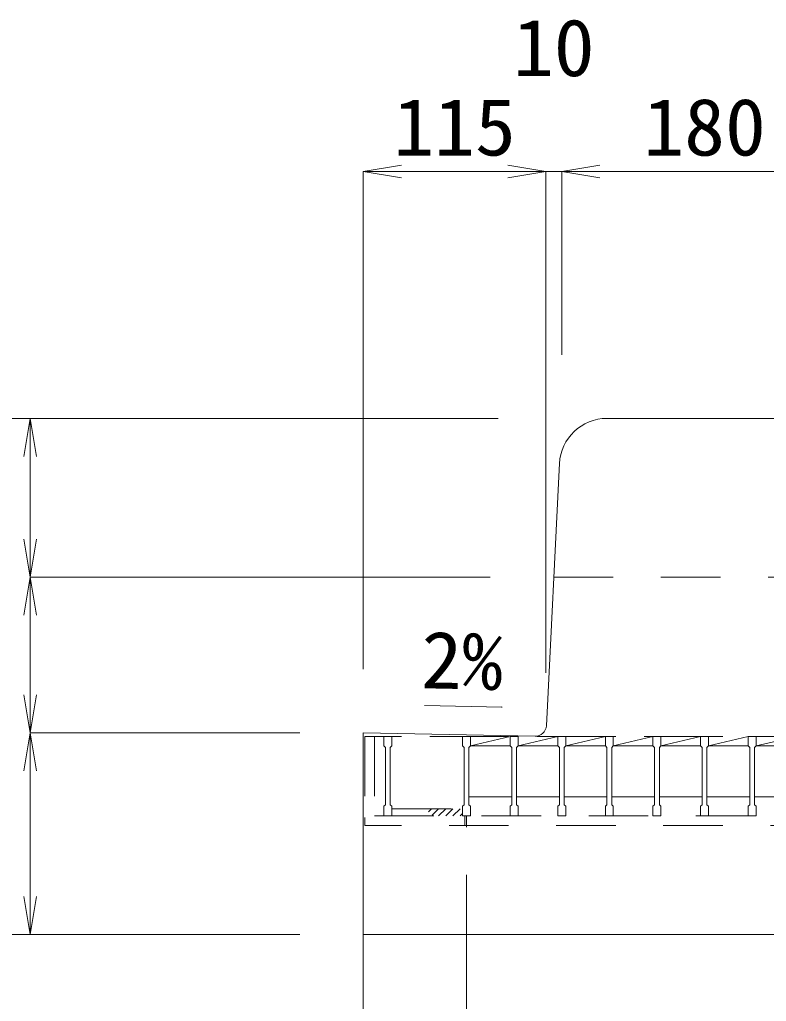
# Model space of a CAD drawing. Units: millimetres at full size; some dimension numbers follow another scale. Extents: x -734 to 58102, y 49499 to 87169.
# Drawn here: x 10567 to 11038, y 77533 to 78151 of the extents above; entities that cross this region are included whole.
import ezdxf
from ezdxf.enums import TextEntityAlignment as Align

# ---------------------------------------------------------------- set-up
doc = ezdxf.new("R2010")
doc.units = ezdxf.units.MM
doc.header["$LTSCALE"] = 50
doc.linetypes.add('USER1', pattern=[1.35, 0.75, -0.6])
for name, color, linetype, lineweight in [('寸法線', 7, 'Continuous', 13), ('引出線', 4, 'Continuous', 13), ('本体', 2, 'Continuous', 20), ('ｸﾞﾚｰﾁﾝｸﾞ', 7, 'USER1', 9)]:
    doc.layers.add(name, color=color, linetype=linetype, lineweight=lineweight)
doc.styles.add('ＭＳ 明朝', font='')
doc.styles.get('ＭＳ 明朝').set_extended_font_data('MS Mincho')

# ---------------------------------------------------------------- blocks, each defined once
blk = doc.blocks.new('open_arrow')
at = {"color": 0, "linetype": 'Continuous', "lineweight": -2}
blk.add_lwpolyline([(7.5, 1.25), (0, 0), (7.5, -1.25)], dxfattribs=at)

msp = doc.modelspace()

# ---------------------------------------------------------------- hatches: boundary and pattern name
at = {"layer": 'ｸﾞﾚｰﾁﾝｸﾞ'}
h = msp.add_hatch(dxfattribs=at)
h.set_pattern_fill('USER', color=256, style=0, pattern_type=2)
h.set_pattern_definition([(45, (10285.11, 77332.99), (-2.24506, 2.24506), [37.5, -30])])
h.paths.add_polyline_path([(10846.13, 77649.97), (10828.13, 77649.97), (10801.63, 77649.97), (10801.63, 77654.47), (10813.13, 77654.47), (10828.13, 77654.47), (10846.13, 77654.47)])

# ---------------------------------------------------------------- linework, layer by layer
at = {"layer": '寸法線'}
for p, q in [((10898.61, 78055.83), (10783.63, 78055.83)), ((10783.63, 77742.27), (10783.63, 78055.83)), ((10850.61, 78055.83), (10956.63, 78055.83)), ((10898.61, 77739.97), (10898.61, 78055.83)), ((10898.61, 77739.97), (10898.61, 78055.83)), ((10908.63, 78055.83), (11088.63, 78055.83)), ((10908.63, 77940.27), (10908.63, 78055.83)), ((10908.63, 77940.27), (10908.63, 78055.83)), ((10868.63, 77900.27), (10477.26, 77900.27)), ((10573.78, 77800.27), (10573.78, 77900.27)), ((10868.63, 77900.27), (10573.78, 77900.27)), ((10573.78, 77702.27), (10573.78, 77800.27)), ((10863.63, 77800.27), (10573.78, 77800.27)), ((10863.63, 77800.27), (10573.78, 77800.27)), ((10573.78, 77702.27), (10573.78, 77575.27)), ((10743.63, 77702.27), (10573.78, 77702.27)), ((10743.63, 77702.27), (10573.78, 77702.27)), ((10743.63, 77575.27), (10477.26, 77575.27)), ((10743.63, 77575.27), (10477.26, 77575.27)), ((10743.63, 77575.27), (10573.78, 77575.27))]:
    msp.add_line(p, q, dxfattribs=at)
at = {"layer": '引出線'}
msp.add_lwpolyline([(10871, 77718.46), (10822.26, 77719.44), (10871.01, 77718.46)], dxfattribs=at)
at = {"layer": '本体'}
for p, q in [((10936.97, 77900.27), (11060.28, 77900.27)), ((10898.95, 77706.76), (10907.22, 77872.16)), ((10783.63, 77702.27), (10783.63, 77575.27)), ((10783.63, 77702.27), (10891.82, 77700.11)), ((10783.63, 77575.27), (10783.63, 77025.27)), ((11213.63, 77575.27), (10783.63, 77575.27)), ((10848.63, 77345.8), (10848.63, 77575.27))]:
    msp.add_line(p, q, dxfattribs=at)
at = {"layer": '本体', "linetype": 'USER1', "lineweight": 9}
for p, q in [((10903.63, 77800.27), (11093.63, 77800.27)), ((10848.63, 77575.27), (10848.63, 77650.27))]:
    msp.add_line(p, q, dxfattribs=at)
at = {"layer": '本体'}
for centre, radius, start, end in [((10937.16, 77870.27), 30, 90, 177.13758), ((10891.96, 77707.11), 7, 268.85424, 357.13742)]:
    msp.add_arc(centre, radius, start, end, dxfattribs=at)
at = {"layer": 'ｸﾞﾚｰﾁﾝｸﾞ'}
for p, q in [((11212.63, 77699.97), (10784.63, 77699.97)), ((10784.63, 77699.97), (10784.63, 77643.97)), ((10790.63, 77699.97), (10790.63, 77649.97)), ((11200.63, 77699.97), (10796.63, 77699.97)), ((10796.63, 77699.97), (10801.63, 77699.97)), ((10796.63, 77699.97), (10796.63, 77693.97)), ((10796.63, 77699.97), (10801.63, 77699.97)), ((10796.63, 77699.97), (10796.63, 77693.97)), ((10796.63, 77699.97), (10801.63, 77699.97)), ((10796.63, 77699.97), (10796.63, 77693.97)), ((10801.63, 77699.97), (10801.63, 77693.97)), ((10801.63, 77699.97), (10801.63, 77693.97)), ((10801.63, 77699.97), (10801.63, 77693.97)), ((10846.13, 77699.97), (10851.13, 77699.97)), ((10846.13, 77699.97), (10846.13, 77693.97)), ((10846.13, 77699.97), (10851.13, 77699.97)), ((10846.13, 77699.97), (10846.13, 77693.97)), ((10846.13, 77699.97), (10851.13, 77699.97)), ((10846.13, 77699.97), (10846.13, 77693.97)), ((10851.13, 77693.97), (10876.13, 77699.97)), ((10851.13, 77699.97), (10851.13, 77693.97)), ((10851.13, 77699.97), (10851.13, 77693.97)), ((10851.13, 77699.97), (10851.13, 77693.97)), ((10876.13, 77699.97), (10881.13, 77699.97)), ((10876.13, 77699.97), (10876.13, 77693.97)), ((10876.13, 77699.97), (10881.13, 77699.97)), ((10876.13, 77699.97), (10876.13, 77693.97)), ((10876.13, 77699.97), (10881.13, 77699.97)), ((10876.13, 77699.97), (10876.13, 77693.97)), ((10881.13, 77693.97), (10906.13, 77699.97)), ((10881.13, 77699.97), (10881.13, 77693.97)), ((10881.13, 77699.97), (10881.13, 77693.97)), ((10881.13, 77699.97), (10881.13, 77693.97)), ((10906.13, 77699.97), (10911.13, 77699.97)), ((10906.13, 77699.97), (10906.13, 77693.97)), ((10906.13, 77699.97), (10911.13, 77699.97)), ((10906.13, 77699.97), (10906.13, 77693.97)), ((10906.13, 77699.97), (10911.13, 77699.97)), ((10906.13, 77699.97), (10906.13, 77693.97)), ((10911.13, 77693.97), (10936.13, 77699.97)), ((10911.13, 77699.97), (10911.13, 77693.97)), ((10911.13, 77699.97), (10911.13, 77693.97)), ((10911.13, 77699.97), (10911.13, 77693.97)), ((10936.13, 77699.97), (10941.13, 77699.97)), ((10936.13, 77699.97), (10936.13, 77693.97)), ((10936.13, 77699.97), (10941.13, 77699.97)), ((10936.13, 77699.97), (10936.13, 77693.97)), ((10936.13, 77699.97), (10941.13, 77699.97)), ((10936.13, 77699.97), (10936.13, 77693.97)), ((10941.13, 77693.97), (10966.13, 77699.97)), ((10941.13, 77699.97), (10941.13, 77693.97)), ((10941.13, 77699.97), (10941.13, 77693.97)), ((10941.13, 77699.97), (10941.13, 77693.97)), ((10966.13, 77699.97), (10971.13, 77699.97)), ((10966.13, 77699.97), (10966.13, 77693.97)), ((10966.13, 77699.97), (10971.13, 77699.97)), ((10966.13, 77699.97), (10966.13, 77693.97)), ((10966.13, 77699.97), (10971.13, 77699.97)), ((10966.13, 77699.97), (10966.13, 77693.97)), ((10971.13, 77693.97), (10996.13, 77699.97)), ((10971.13, 77699.97), (10971.13, 77693.97)), ((10971.13, 77699.97), (10971.13, 77693.97)), ((10971.13, 77699.97), (10971.13, 77693.97)), ((10996.13, 77699.97), (11001.13, 77699.97)), ((10996.13, 77699.97), (10996.13, 77693.97)), ((10996.13, 77699.97), (11001.13, 77699.97)), ((10996.13, 77699.97), (10996.13, 77693.97)), ((10996.13, 77699.97), (11001.13, 77699.97)), ((10996.13, 77699.97), (10996.13, 77693.97)), ((11001.13, 77693.97), (11026.13, 77699.97)), ((11001.13, 77699.97), (11001.13, 77693.97)), ((11001.13, 77699.97), (11001.13, 77693.97)), ((11001.13, 77699.97), (11001.13, 77693.97)), ((11026.13, 77699.97), (11031.13, 77699.97)), ((11026.13, 77699.97), (11031.13, 77699.97)), ((11026.13, 77699.97), (11031.13, 77699.97)), ((11026.13, 77699.97), (11026.13, 77693.97)), ((11026.13, 77699.97), (11026.13, 77693.97)), ((11026.13, 77699.97), (11026.13, 77693.97)), ((11031.13, 77699.97), (11031.13, 77693.97)), ((11031.13, 77699.97), (11031.13, 77693.97)), ((11031.13, 77699.97), (11031.13, 77693.97)), ((11031.13, 77693.97), (11056.13, 77699.97)), ((10796.63, 77693.97), (10797.63, 77692.97)), ((10796.63, 77693.97), (10797.63, 77692.97)), ((10796.63, 77693.97), (10797.63, 77692.97)), ((10797.63, 77692.97), (10797.63, 77656.97)), ((10797.63, 77692.97), (10797.63, 77656.97)), ((10797.63, 77692.97), (10797.63, 77656.97)), ((10801.63, 77693.97), (10800.63, 77692.97)), ((10801.63, 77693.97), (10800.63, 77692.97)), ((10801.63, 77693.97), (10800.63, 77692.97)), ((10800.63, 77692.97), (10800.63, 77656.97)), ((10800.63, 77692.97), (10800.63, 77656.97)), ((10800.63, 77692.97), (10800.63, 77656.97)), ((10846.13, 77693.97), (10847.13, 77692.97)), ((10846.13, 77693.97), (10847.13, 77692.97)), ((10846.13, 77693.97), (10847.13, 77692.97)), ((10847.13, 77692.97), (10847.13, 77656.97)), ((10847.13, 77692.97), (10847.13, 77656.97)), ((10847.13, 77692.97), (10847.13, 77656.97)), ((10851.13, 77693.97), (10850.13, 77692.97)), ((10851.13, 77693.97), (10850.13, 77692.97)), ((10851.13, 77693.97), (10850.13, 77692.97)), ((10850.13, 77692.97), (10850.13, 77656.97)), ((10850.13, 77692.97), (10850.13, 77656.97)), ((10850.13, 77692.97), (10850.13, 77656.97)), ((10851.13, 77693.97), (10876.13, 77693.97)), ((10876.13, 77693.97), (10877.13, 77692.97)), ((10876.13, 77693.97), (10877.13, 77692.97)), ((10876.13, 77693.97), (10877.13, 77692.97)), ((10877.13, 77692.97), (10877.13, 77656.97)), ((10877.13, 77692.97), (10877.13, 77656.97)), ((10877.13, 77692.97), (10877.13, 77656.97)), ((10881.13, 77693.97), (10880.13, 77692.97)), ((10881.13, 77693.97), (10880.13, 77692.97)), ((10881.13, 77693.97), (10880.13, 77692.97)), ((10880.13, 77692.97), (10880.13, 77656.97)), ((10880.13, 77692.97), (10880.13, 77656.97)), ((10880.13, 77692.97), (10880.13, 77656.97)), ((10881.13, 77693.97), (10906.13, 77693.97)), ((10906.13, 77693.97), (10907.13, 77692.97)), ((10906.13, 77693.97), (10907.13, 77692.97)), ((10906.13, 77693.97), (10907.13, 77692.97)), ((10907.13, 77692.97), (10907.13, 77656.97)), ((10907.13, 77692.97), (10907.13, 77656.97)), ((10907.13, 77692.97), (10907.13, 77656.97)), ((10911.13, 77693.97), (10910.13, 77692.97)), ((10911.13, 77693.97), (10910.13, 77692.97)), ((10911.13, 77693.97), (10910.13, 77692.97)), ((10910.13, 77692.97), (10910.13, 77656.97)), ((10910.13, 77692.97), (10910.13, 77656.97)), ((10910.13, 77692.97), (10910.13, 77656.97)), ((10911.13, 77693.97), (10936.13, 77693.97)), ((10936.13, 77693.97), (10937.13, 77692.97)), ((10936.13, 77693.97), (10937.13, 77692.97)), ((10936.13, 77693.97), (10937.13, 77692.97)), ((10937.13, 77692.97), (10937.13, 77656.97)), ((10937.13, 77692.97), (10937.13, 77656.97)), ((10937.13, 77692.97), (10937.13, 77656.97)), ((10941.13, 77693.97), (10940.13, 77692.97)), ((10941.13, 77693.97), (10940.13, 77692.97)), ((10941.13, 77693.97), (10940.13, 77692.97)), ((10940.13, 77692.97), (10940.13, 77656.97)), ((10940.13, 77692.97), (10940.13, 77656.97)), ((10940.13, 77692.97), (10940.13, 77656.97)), ((10941.13, 77693.97), (10966.13, 77693.97)), ((10966.13, 77693.97), (10967.13, 77692.97)), ((10966.13, 77693.97), (10967.13, 77692.97)), ((10966.13, 77693.97), (10967.13, 77692.97)), ((10967.13, 77692.97), (10967.13, 77656.97)), ((10967.13, 77692.97), (10967.13, 77656.97)), ((10967.13, 77692.97), (10967.13, 77656.97)), ((10971.13, 77693.97), (10970.13, 77692.97)), ((10971.13, 77693.97), (10970.13, 77692.97)), ((10971.13, 77693.97), (10970.13, 77692.97)), ((10970.13, 77692.97), (10970.13, 77656.97)), ((10970.13, 77692.97), (10970.13, 77656.97)), ((10970.13, 77692.97), (10970.13, 77656.97)), ((10971.13, 77693.97), (10996.13, 77693.97)), ((10996.13, 77693.97), (10997.13, 77692.97)), ((10996.13, 77693.97), (10997.13, 77692.97)), ((10996.13, 77693.97), (10997.13, 77692.97)), ((10997.13, 77692.97), (10997.13, 77656.97)), ((10997.13, 77692.97), (10997.13, 77656.97)), ((10997.13, 77692.97), (10997.13, 77656.97)), ((11001.13, 77693.97), (11000.13, 77692.97)), ((11001.13, 77693.97), (11000.13, 77692.97)), ((11001.13, 77693.97), (11000.13, 77692.97)), ((11000.13, 77692.97), (11000.13, 77656.97)), ((11000.13, 77692.97), (11000.13, 77656.97)), ((11000.13, 77692.97), (11000.13, 77656.97)), ((11001.13, 77693.97), (11026.13, 77693.97)), ((11026.13, 77693.97), (11027.13, 77692.97)), ((11026.13, 77693.97), (11027.13, 77692.97)), ((11026.13, 77693.97), (11027.13, 77692.97)), ((11027.13, 77692.97), (11027.13, 77656.97)), ((11027.13, 77692.97), (11027.13, 77656.97)), ((11027.13, 77692.97), (11027.13, 77656.97)), ((11031.13, 77693.97), (11030.13, 77692.97)), ((11031.13, 77693.97), (11030.13, 77692.97)), ((11031.13, 77693.97), (11030.13, 77692.97)), ((11030.13, 77692.97), (11030.13, 77656.97)), ((11030.13, 77692.97), (11030.13, 77656.97)), ((11030.13, 77692.97), (11030.13, 77656.97)), ((11031.13, 77693.97), (11056.13, 77693.97)), ((10850.13, 77661.97), (10877.13, 77661.97)), ((10880.13, 77661.97), (10907.13, 77661.97)), ((10910.13, 77661.97), (10937.13, 77661.97)), ((10940.13, 77661.97), (10967.13, 77661.97)), ((10970.13, 77661.97), (10997.13, 77661.97)), ((11000.13, 77661.97), (11027.13, 77661.97)), ((11030.13, 77661.97), (11057.13, 77661.97)), ((10796.63, 77655.97), (10797.63, 77656.97)), ((10796.63, 77655.97), (10797.63, 77656.97)), ((10796.63, 77655.97), (10797.63, 77656.97)), ((10796.63, 77649.97), (10796.63, 77655.97)), ((10796.63, 77649.97), (10796.63, 77655.97)), ((10796.63, 77649.97), (10796.63, 77655.97)), ((10801.63, 77655.97), (10800.63, 77656.97)), ((10801.63, 77655.97), (10800.63, 77656.97)), ((10801.63, 77655.97), (10800.63, 77656.97)), ((10801.63, 77649.97), (10801.63, 77655.97)), ((10801.63, 77649.97), (10801.63, 77655.97)), ((10801.63, 77649.97), (10801.63, 77655.97)), ((10801.63, 77654.47), (10846.13, 77654.47)), ((10846.13, 77655.97), (10847.13, 77656.97)), ((10846.13, 77655.97), (10847.13, 77656.97)), ((10846.13, 77655.97), (10847.13, 77656.97)), ((10846.13, 77649.97), (10846.13, 77655.97)), ((10846.13, 77649.97), (10846.13, 77655.97)), ((10846.13, 77649.97), (10846.13, 77655.97)), ((10851.13, 77655.97), (10850.13, 77656.97)), ((10851.13, 77655.97), (10850.13, 77656.97)), ((10851.13, 77655.97), (10850.13, 77656.97)), ((10851.13, 77649.97), (10851.13, 77655.97)), ((10851.13, 77649.97), (10851.13, 77655.97)), ((10851.13, 77649.97), (10851.13, 77655.97)), ((10876.13, 77655.97), (10877.13, 77656.97)), ((10876.13, 77655.97), (10877.13, 77656.97)), ((10876.13, 77655.97), (10877.13, 77656.97)), ((10876.13, 77649.97), (10876.13, 77655.97)), ((10876.13, 77649.97), (10876.13, 77655.97)), ((10876.13, 77649.97), (10876.13, 77655.97)), ((10881.13, 77655.97), (10880.13, 77656.97)), ((10881.13, 77655.97), (10880.13, 77656.97)), ((10881.13, 77655.97), (10880.13, 77656.97)), ((10881.13, 77649.97), (10881.13, 77655.97)), ((10881.13, 77649.97), (10881.13, 77655.97)), ((10881.13, 77649.97), (10881.13, 77655.97)), ((10906.13, 77655.97), (10907.13, 77656.97)), ((10906.13, 77655.97), (10907.13, 77656.97)), ((10906.13, 77655.97), (10907.13, 77656.97)), ((10906.13, 77649.97), (10906.13, 77655.97)), ((10906.13, 77649.97), (10906.13, 77655.97)), ((10906.13, 77649.97), (10906.13, 77655.97)), ((10911.13, 77655.97), (10910.13, 77656.97)), ((10911.13, 77655.97), (10910.13, 77656.97)), ((10911.13, 77655.97), (10910.13, 77656.97)), ((10911.13, 77649.97), (10911.13, 77655.97)), ((10911.13, 77649.97), (10911.13, 77655.97)), ((10911.13, 77649.97), (10911.13, 77655.97)), ((10936.13, 77655.97), (10937.13, 77656.97)), ((10936.13, 77655.97), (10937.13, 77656.97)), ((10936.13, 77655.97), (10937.13, 77656.97)), ((10936.13, 77649.97), (10936.13, 77655.97)), ((10936.13, 77649.97), (10936.13, 77655.97)), ((10936.13, 77649.97), (10936.13, 77655.97)), ((10941.13, 77655.97), (10940.13, 77656.97)), ((10941.13, 77655.97), (10940.13, 77656.97)), ((10941.13, 77655.97), (10940.13, 77656.97)), ((10941.13, 77649.97), (10941.13, 77655.97)), ((10941.13, 77649.97), (10941.13, 77655.97)), ((10941.13, 77649.97), (10941.13, 77655.97)), ((10966.13, 77655.97), (10967.13, 77656.97)), ((10966.13, 77655.97), (10967.13, 77656.97)), ((10966.13, 77655.97), (10967.13, 77656.97)), ((10966.13, 77649.97), (10966.13, 77655.97)), ((10966.13, 77649.97), (10966.13, 77655.97)), ((10966.13, 77649.97), (10966.13, 77655.97)), ((10971.13, 77655.97), (10970.13, 77656.97)), ((10971.13, 77655.97), (10970.13, 77656.97)), ((10971.13, 77655.97), (10970.13, 77656.97)), ((10971.13, 77649.97), (10971.13, 77655.97)), ((10971.13, 77649.97), (10971.13, 77655.97)), ((10971.13, 77649.97), (10971.13, 77655.97)), ((10996.13, 77655.97), (10997.13, 77656.97)), ((10996.13, 77655.97), (10997.13, 77656.97)), ((10996.13, 77655.97), (10997.13, 77656.97)), ((10996.13, 77649.97), (10996.13, 77655.97)), ((10996.13, 77649.97), (10996.13, 77655.97)), ((10996.13, 77649.97), (10996.13, 77655.97)), ((11001.13, 77655.97), (11000.13, 77656.97)), ((11001.13, 77655.97), (11000.13, 77656.97)), ((11001.13, 77655.97), (11000.13, 77656.97)), ((11001.13, 77649.97), (11001.13, 77655.97)), ((11001.13, 77649.97), (11001.13, 77655.97)), ((11001.13, 77649.97), (11001.13, 77655.97)), ((11026.13, 77655.97), (11027.13, 77656.97)), ((11026.13, 77655.97), (11027.13, 77656.97)), ((11026.13, 77655.97), (11027.13, 77656.97)), ((11026.13, 77649.97), (11026.13, 77655.97)), ((11026.13, 77649.97), (11026.13, 77655.97)), ((11026.13, 77649.97), (11026.13, 77655.97)), ((11031.13, 77655.97), (11030.13, 77656.97)), ((11031.13, 77655.97), (11030.13, 77656.97)), ((11031.13, 77655.97), (11030.13, 77656.97)), ((11031.13, 77649.97), (11031.13, 77655.97)), ((11031.13, 77649.97), (11031.13, 77655.97)), ((11031.13, 77649.97), (11031.13, 77655.97)), ((10784.63, 77643.97), (10784.63, 77648.97)), ((10790.63, 77649.97), (11206.63, 77649.97)), ((10796.63, 77649.97), (10801.63, 77649.97)), ((10796.63, 77649.97), (10801.63, 77649.97)), ((10796.63, 77649.97), (10801.63, 77649.97)), ((10846.13, 77649.97), (10851.13, 77649.97)), ((10846.13, 77649.97), (10851.13, 77649.97)), ((10846.13, 77649.97), (10851.13, 77649.97)), ((10847.63, 77649.97), (10847.63, 77643.97)), ((10876.13, 77649.97), (10881.13, 77649.97)), ((10876.13, 77649.97), (10881.13, 77649.97)), ((10876.13, 77649.97), (10881.13, 77649.97)), ((10906.13, 77649.97), (10911.13, 77649.97)), ((10906.13, 77649.97), (10911.13, 77649.97)), ((10906.13, 77649.97), (10911.13, 77649.97)), ((10936.13, 77649.97), (10941.13, 77649.97)), ((10936.13, 77649.97), (10941.13, 77649.97)), ((10936.13, 77649.97), (10941.13, 77649.97)), ((10966.13, 77649.97), (10971.13, 77649.97)), ((10966.13, 77649.97), (10971.13, 77649.97)), ((10966.13, 77649.97), (10971.13, 77649.97)), ((10996.13, 77649.97), (11001.13, 77649.97)), ((10996.13, 77649.97), (11001.13, 77649.97)), ((10996.13, 77649.97), (11001.13, 77649.97)), ((11026.13, 77649.97), (11031.13, 77649.97)), ((11026.13, 77649.97), (11031.13, 77649.97)), ((11026.13, 77649.97), (11031.13, 77649.97)), ((11212.63, 77643.97), (10784.63, 77643.97)), ((10784.63, 77643.97), (10794.63, 77643.97))]:
    msp.add_line(p, q, dxfattribs=at)

# ---------------------------------------------------------------- block references
at = {"layer": '寸法線', "xscale": 3.2, "yscale": 3.2}
for p in [(10783.63, 78055.83), (10908.63, 78055.83), (10908.63, 78055.83)]:
    msp.add_blockref('open_arrow', p, dxfattribs=at)
for p, rotation in [((10898.61, 78055.83), 180), ((10898.61, 78055.83), 180), ((10573.78, 77900.27), 270), ((10573.78, 77800.27), 90), ((10573.78, 77800.27), 270), ((10573.78, 77702.27), 90), ((10573.78, 77702.27), 270), ((10573.78, 77575.27), 90)]:
    msp.add_blockref('open_arrow', p, dxfattribs=dict(at, rotation=rotation))
at = {"layer": '引出線', "xscale": 0.0533, "yscale": 0.0533, "rotation": 178.9}
msp.add_blockref('open_arrow', (10871, 77718.46), dxfattribs=at)

# ---------------------------------------------------------------- texts
at = {"layer": '寸法線', "style": 'ＭＳ 明朝', "width": 1.05}
for s, p in [('10', (10903.62, 78133.83)), ('115', (10841.12, 78083.83)), ('180', (10998.63, 78083.83))]:
    msp.add_text(s, height=36.03, dxfattribs=at).set_placement(p, align=Align.MIDDLE_CENTER)
at = {"layer": '引出線', "style": 'ＭＳ 明朝', "width": 1.05}
msp.add_text('2%', height=36.03, rotation=358.854, dxfattribs=at).set_placement((10871.95, 77765.36), align=Align.TOP_RIGHT)

doc.saveas('drawing.dxf')
